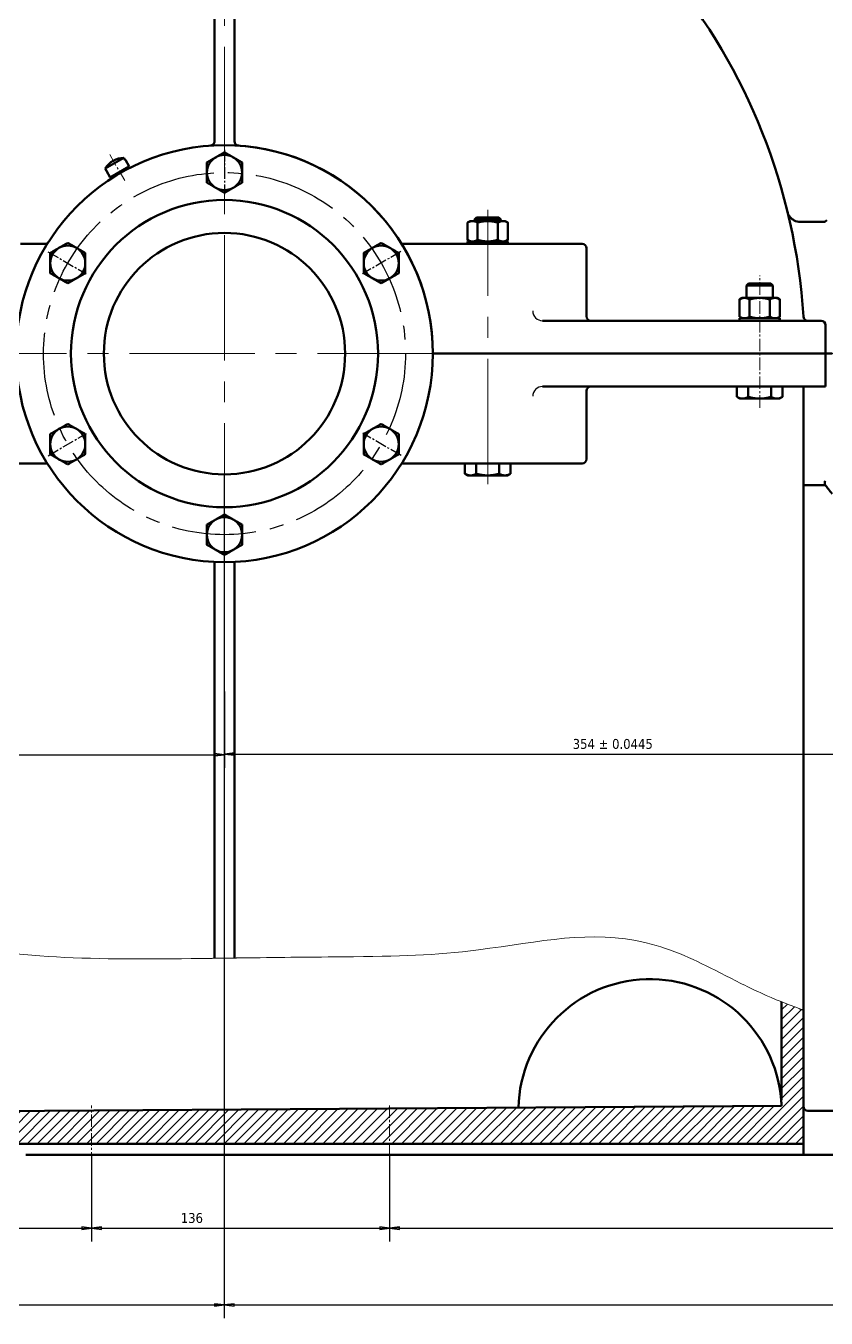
# Model space of a CAD drawing. Header units: millimetres. Extents: x 75 to 4670, y -59 to 2493.
# Drawn here: x 784 to 1149, y 1388 to 1977 of the extents above; entities that cross this region are included whole.
import ezdxf

# ---------------------------------------------------------------- set-up
doc = ezdxf.new("R2010")
doc.units = ezdxf.units.MM
doc.header["$LTSCALE"] = 3
doc.linetypes.add('CENTER2', pattern=[28.575, 19.05, -3.175, 3.175, -3.175])
doc.linetypes.add('CENTERX2', pattern=[101.6, 63.5, -12.7, 12.7, -12.7])
for name, color, linetype, lineweight in [('副本(1) 中心标记（ISO）', 1, 'CENTER2', 13), ('副本(1) 中心线 (ISO)', 1, 'CENTERX2', 13), ('副本(1) 可见窄的 (ISO)', 7, 'Continuous', 15), ('可见 (ISO)', 7, 'Continuous', 50), ('草图几何图元 (ISO)', 7, 'Continuous', 25)]:
    doc.layers.add(name, color=color, linetype=linetype, lineweight=lineweight)
doc.styles.add('注释文本 (ISO)', font='tahoma.ttf')
doc.dimstyles.new('默认 (GB)', dxfattribs={"dimscale": 3, "dimtxt": 1.5, "dimasz": 1.5, "dimexe": 2, "dimexo": 0, "dimgap": 0.75, "dimtad": 1, "dimrnd": 1e-08, "dimdsep": 46, "dimtxsty": '注释文本 (ISO)', "dimblk": 'Filled-2', "dimcen": 0.09, "dimdle": 10, "dimclrd": 256, "dimclre": 256, "dimclrt": 256, "dimaunit": 1, "dimadec": 3, "dimazin": 2, "dimtfac": 1, "dimtmove": 0, "dimatfit": 3, "dimldrblk": 'Filled-2', "dimfxl": 1, "dimtolj": 1, "dimtzin": 0, "dimlwd": -1, "dimlwe": -1, "dimarcsym": 0})

# ---------------------------------------------------------------- blocks, each defined once
blk = doc.blocks.new('Filled-2')
at = {"color": 0}
for p, q in [((0, 0), (-1, 0.125)), ((-1, 0.125), (-1, -0.125)), ((-1, 0), (0, 0)), ((-1, -0.125), (0, 0))]:
    blk.add_line(p, q, dxfattribs=at)
at = {"color": 0, "flags": 128}
blk.add_lwpolyline([(-1, -0.125), (0, 0), (-1, 0.125), (-1, -0.125)], dxfattribs=at)
at = {"color": 0}
blk.add_solid([(-1, -0.125), (0, 0), (-1, 0.125), (-1, -0.125)], dxfattribs=at)
blk = doc.blocks.new('*D70')
at = {"transparency": 16777216}
for p, q in [((598.87, 1673.47), (598.87, 1638.72)), ((874.87, 1673.47), (874.87, 1638.72)), ((603.37, 1644.72), (870.37, 1644.72))]:
    blk.add_line(p, q, dxfattribs=at)
at = {"layer": 'Defpoints', "color": 0, "transparency": 16777216}
for p in [(598.87, 1673.47), (874.87, 1673.47), (874.87, 1644.72)]:
    blk.add_point(p, dxfattribs=at)
at = {"transparency": 16777216, "xscale": 4.5, "yscale": 4.5, "zscale": 4.5, "rotation": 180}
blk.add_blockref('Filled-2', (598.87, 1644.72), dxfattribs=at)
at = {"transparency": 16777216, "xscale": 4.5, "yscale": 4.5, "zscale": 4.5}
blk.add_blockref('Filled-2', (874.87, 1644.72), dxfattribs=at)
at = {"transparency": 16777216, "insert": (736.87, 1649.31), "char_height": 4.5, "attachment_point": 5, "style": '注释文本 (ISO)'}
blk.add_mtext('\\A1;276 %%P 0.0405', dxfattribs=at)
blk = doc.blocks.new('*D71')
at = {"transparency": 16777216}
for p, q in [((874.87, 1671.52), (874.87, 1639)), ((1228.87, 1658.55), (1228.87, 1639)), ((879.37, 1645), (1224.37, 1645))]:
    blk.add_line(p, q, dxfattribs=at)
at = {"layer": 'Defpoints', "color": 0, "transparency": 16777216}
for p in [(874.87, 1671.52), (1228.87, 1658.55), (1228.87, 1645)]:
    blk.add_point(p, dxfattribs=at)
at = {"transparency": 16777216, "xscale": 4.5, "yscale": 4.5, "zscale": 4.5, "rotation": 180}
blk.add_blockref('Filled-2', (874.87, 1645), dxfattribs=at)
at = {"transparency": 16777216, "xscale": 4.5, "yscale": 4.5, "zscale": 4.5}
blk.add_blockref('Filled-2', (1228.87, 1645), dxfattribs=at)
at = {"transparency": 16777216, "insert": (1051.87, 1649.59), "char_height": 4.5, "attachment_point": 5, "style": '注释文本 (ISO)'}
blk.add_mtext('\\A1;354 %%P 0.0445', dxfattribs=at)
blk = doc.blocks.new('*D72')
at = {"transparency": 16777216}
for p, q in [((469.38, 1772.45), (469.38, 1388)), ((874.75, 1772.45), (874.75, 1388)), ((473.88, 1394), (870.25, 1394))]:
    blk.add_line(p, q, dxfattribs=at)
at = {"layer": 'Defpoints', "color": 0, "transparency": 16777216}
for p in [(469.38, 1772.45), (874.75, 1772.45), (874.75, 1394)]:
    blk.add_point(p, dxfattribs=at)
at = {"transparency": 16777216, "xscale": 4.5, "yscale": 4.5, "zscale": 4.5, "rotation": 180}
blk.add_blockref('Filled-2', (469.38, 1394), dxfattribs=at)
at = {"transparency": 16777216, "xscale": 4.5, "yscale": 4.5, "zscale": 4.5}
blk.add_blockref('Filled-2', (874.75, 1394), dxfattribs=at)
at = {"transparency": 16777216, "insert": (672.07, 1398.59), "char_height": 4.5, "attachment_point": 5, "style": '注释文本 (ISO)'}
blk.add_mtext('\\A1;405', dxfattribs=at)
blk = doc.blocks.new('*D73')
at = {"transparency": 16777216}
for p, q in [((1583.87, 1812.45), (1583.87, 1388)), ((874.75, 1412), (874.75, 1388)), ((879.25, 1394), (1579.37, 1394))]:
    blk.add_line(p, q, dxfattribs=at)
at = {"layer": 'Defpoints', "color": 0, "transparency": 16777216}
for p in [(1583.87, 1812.45), (874.75, 1412), (1583.87, 1394)]:
    blk.add_point(p, dxfattribs=at)
at = {"transparency": 16777216, "xscale": 4.5, "yscale": 4.5, "zscale": 4.5, "rotation": 180}
blk.add_blockref('Filled-2', (874.75, 1394), dxfattribs=at)
at = {"transparency": 16777216, "xscale": 4.5, "yscale": 4.5, "zscale": 4.5}
blk.add_blockref('Filled-2', (1583.87, 1394), dxfattribs=at)
at = {"transparency": 16777216, "insert": (1229.31, 1398.59), "char_height": 4.5, "attachment_point": 5, "style": '注释文本 (ISO)'}
blk.add_mtext('\\A1;709', dxfattribs=at)
blk = doc.blocks.new('*D75')
at = {"transparency": 16777216}
for p, q in [((570.19, 1462.45), (570.19, 1423)), ((814.3, 1462.45), (814.3, 1423)), ((574.69, 1429), (809.8, 1429))]:
    blk.add_line(p, q, dxfattribs=at)
at = {"layer": 'Defpoints', "color": 0, "transparency": 16777216}
for p in [(570.19, 1462.45), (814.3, 1462.45), (814.3, 1429)]:
    blk.add_point(p, dxfattribs=at)
at = {"transparency": 16777216, "xscale": 4.5, "yscale": 4.5, "zscale": 4.5, "rotation": 180}
blk.add_blockref('Filled-2', (570.19, 1429), dxfattribs=at)
at = {"transparency": 16777216, "xscale": 4.5, "yscale": 4.5, "zscale": 4.5}
blk.add_blockref('Filled-2', (814.3, 1429), dxfattribs=at)
at = {"transparency": 16777216, "insert": (692.25, 1433.55), "char_height": 4.5, "attachment_point": 5, "style": '注释文本 (ISO)'}
blk.add_mtext('\\A1;244', dxfattribs=at)
blk = doc.blocks.new('*D76')
at = {"transparency": 16777216}
for p, q in [((814.3, 1462.45), (814.3, 1423)), ((950.13, 1462.45), (950.13, 1423)), ((818.8, 1429), (945.63, 1429))]:
    blk.add_line(p, q, dxfattribs=at)
at = {"layer": 'Defpoints', "color": 0, "transparency": 16777216}
for p in [(814.3, 1462.45), (950.13, 1462.45), (950.13, 1429)]:
    blk.add_point(p, dxfattribs=at)
at = {"transparency": 16777216, "xscale": 4.5, "yscale": 4.5, "zscale": 4.5, "rotation": 180}
blk.add_blockref('Filled-2', (814.3, 1429), dxfattribs=at)
at = {"transparency": 16777216, "xscale": 4.5, "yscale": 4.5, "zscale": 4.5}
blk.add_blockref('Filled-2', (950.13, 1429), dxfattribs=at)
at = {"transparency": 16777216, "insert": (860, 1433.59), "char_height": 4.5, "attachment_point": 5, "style": '注释文本 (ISO)'}
blk.add_mtext('\\A1;136', dxfattribs=at)
blk = doc.blocks.new('*D77')
at = {"transparency": 16777216}
for p, q in [((950.13, 1462.45), (950.13, 1423)), ((1475.13, 1462.45), (1475.13, 1423)), ((954.63, 1429), (1470.63, 1429))]:
    blk.add_line(p, q, dxfattribs=at)
at = {"layer": 'Defpoints', "color": 0, "transparency": 16777216}
for p in [(950.13, 1462.45), (1475.13, 1462.45), (1475.13, 1429)]:
    blk.add_point(p, dxfattribs=at)
at = {"transparency": 16777216, "xscale": 4.5, "yscale": 4.5, "zscale": 4.5, "rotation": 180}
blk.add_blockref('Filled-2', (950.13, 1429), dxfattribs=at)
at = {"transparency": 16777216, "xscale": 4.5, "yscale": 4.5, "zscale": 4.5}
blk.add_blockref('Filled-2', (1475.13, 1429), dxfattribs=at)
at = {"transparency": 16777216, "insert": (1212.63, 1433.59), "char_height": 4.5, "attachment_point": 5, "style": '注释文本 (ISO)'}
blk.add_mtext('\\A1;525', dxfattribs=at)

msp = doc.modelspace()

# ---------------------------------------------------------------- hatches: boundary and pattern name
at = {"transparency": 33554687}
h = msp.add_hatch(dxfattribs=at)
h.set_pattern_fill('ANSI31', color=256)
edge = h.paths.add_edge_path()
edge.add_spline(control_points=[(545.191, 1695.53), (542.507, 1696.173), (539.838, 1696.793), (537.191, 1697.389)], knot_values=[0.0512159, 0.0512159, 0.0512159, 0.0512159, 0.8641308, 0.8641308, 0.8641308, 0.8641308], degree=3, periodic=0)
edge.add_spline(control_points=[(537.191, 1697.389), (537.18, 1697.392), (537.168, 1697.394), (537.128, 1697.403), (537.099, 1697.41), (537.02, 1697.428), (536.971, 1697.439), (536.748, 1697.489), (536.579, 1697.527), (536.213, 1697.609), (536.024, 1697.651), (535.668, 1697.731), (535.511, 1697.765), (535.282, 1697.816), (535.214, 1697.831), (535.193, 1697.836), (535.191, 1697.836), (535.191, 1697.836)], knot_values=[0.43353, 0.43353, 0.43353, 0.43353, 0.4369871, 0.4369871, 0.4459332, 0.4459332, 0.4612193, 0.4612193, 0.5149058, 0.5149058, 0.5826034, 0.5826034, 0.6603725, 0.6603725, 0.738352, 0.738352, 0.7523618, 0.7523618, 0.7523618, 0.7523618], degree=3, periodic=0)
edge.add_line((535.191, 1697.836), (535.191, 1645.176))
edge.add_line((535.191, 1645.176), (533.345, 1643.883))
edge.add_line((533.345, 1643.883), (534.492, 1642.245))
edge.add_line((534.492, 1642.245), (533.673, 1641.671))
edge.add_line((533.673, 1641.671), (532.854, 1641.098))
edge.add_line((532.854, 1641.098), (543.178, 1626.353))
edge.add_line((543.178, 1626.353), (545.191, 1623.409))
edge.add_line((545.191, 1623.409), (545.191, 1695.53))
h.paths.add_polyline_path([(530.072, 1617.176), (523.933, 1625.943), (518.455, 1626.35), (535.191, 1602.449), (535.191, 1561.325), (535.956, 1561.234), (539.307, 1560.834, -0.9422532), (541.549, 1560.7, -1.0612859), (539.307, 1560.834), (535.956, 1561.234), (535.191, 1561.325), (535.191, 1504.773), (531.191, 1504.773), (531.191, 1499.773), (533.191, 1499.773), (533.191, 1492.691), (534.691, 1492.691), (534.691, 1493.773), (545.191, 1493.773), (545.191, 1595.062)])
h.paths.add_polyline_path([(519.747, 1631.92), (518.928, 1631.347), (518.109, 1630.773), (516.962, 1632.411), (515.116, 1631.119), (518.455, 1626.35), (523.933, 1625.943)])
h.paths.add_polyline_path([(570.191, 1480.941), (546.691, 1480.783), (546.691, 1479.289), (546.691, 1479.273), (545.191, 1477.773), (534.691, 1477.773), (534.691, 1478.856), (533.191, 1478.856), (533.191, 1475.866, -0.3604256), (534.107, 1474.761, -0.3604256), (533.191, 1473.656), (533.191, 1471.773), (531.191, 1471.773), (531.191, 1467.449), (570.191, 1467.449)])
h.paths.add_polyline_path([(814.302, 1482.583), (570.191, 1480.941), (570.191, 1467.449), (814.302, 1467.449)])
h.paths.add_polyline_path([(950.126, 1483.496), (814.302, 1482.583), (814.302, 1467.449), (950.126, 1467.449)])
edge = h.paths.add_edge_path()
edge.add_spline(control_points=[(1138.863, 1528.253), (1138.863, 1528.253), (1138.837, 1528.263), (1138.722, 1528.307), (1138.619, 1528.346), (1138.351, 1528.448), (1138.19, 1528.51), (1137.811, 1528.655), (1137.592, 1528.738), (1137.27, 1528.86), (1137.176, 1528.896), (1137.019, 1528.956), (1136.955, 1528.98), (1136.882, 1529.008), (1136.873, 1529.011), (1136.863, 1529.015)], knot_values=[1.5276951, 1.5276951, 1.5276951, 1.5276951, 1.5835165, 1.5835165, 1.6544311, 1.6544311, 1.7240969, 1.7240969, 1.7996966, 1.7996966, 1.8300874, 1.8300874, 1.8504283, 1.8504283, 1.8535014, 1.8535014, 1.8535014, 1.8535014], degree=3, periodic=0)
edge.add_spline(control_points=[(1136.863, 1529.015), (1134.246, 1530.01), (1131.632, 1531.003), (1128.863, 1532.111)], knot_values=[34.1361061, 34.1361061, 34.1361061, 34.1361061, 35.5753217, 35.5753217, 35.5753217, 35.5753217], degree=3, periodic=0)
edge.add_line((1128.863, 1532.111), (1128.863, 1487.449))
edge.add_line((1128.863, 1487.449), (1128.654, 1487.449))
edge.add_arc((1068.863, 1482.449), 60, 2.148571, 4.780192, ccw=False)
edge.add_line((1128.821, 1484.698), (950.126, 1483.496))
edge.add_line((950.126, 1483.496), (950.126, 1467.449))
edge.add_line((950.126, 1467.449), (1138.863, 1467.449))
edge.add_line((1138.863, 1467.449), (1138.863, 1528.253))

# ---------------------------------------------------------------- linework, layer by layer
for centre, start, end in [((1019.868, 1846.897), 180, 270), ((1019.868, 1808), 90, 180)]:
    msp.add_arc(centre, 4.449, start, end)
at = {"layer": '副本(1) 中心标记（ISO）', "linetype": 'CENTER2'}
for p, q in [((874.868, 2138.651), (874.868, 1671.525)), ((974.368, 1827.449), (775.368, 1827.449)), ((1351.213, 1827.449), (1114.848, 1827.449))]:
    msp.add_line(p, q, dxfattribs=at)
at = {"layer": '副本(1) 中心线 (ISO)', "linetype": 'CENTER2', "ltscale": 0.1}
for p, q in [((822.533, 1918.097), (829.369, 1906.257)), ((1118.864, 1802.791), (1118.864, 1863.028)), ((814.302, 1457.949), (814.302, 1484.949)), ((950.126, 1484.949), (950.126, 1457.949))]:
    msp.add_line(p, q, dxfattribs=at)
at = {"layer": '副本(1) 中心线 (ISO)', "linetype": 'CENTER2'}
msp.add_line((994.869, 1768), (994.869, 1893.028), dxfattribs=at)
at = {"layer": '副本(1) 可见窄的 (ISO)'}
for points, knots in [([(605.368, 1676.502), (630.595, 1665.836), (647.07, 1654.095), (672.397, 1628.364), (680.411, 1615.009), (696.395, 1591.666), (704.158, 1581.641), (723.932, 1567.976), (733.815, 1563.326), (778.812, 1551.131), (821.653, 1551.281), (868.368, 1551.923)], [0.0543613, 0.0543613, 0.0543613, 0.0543613, 8.3012574, 8.3012574, 16.7169376, 16.7169376, 24.2175408, 24.2175408, 29.3502542, 29.3502542, 41.8814805, 41.8814805, 41.8814805, 41.8814805]), ([(881.368, 1552.108), (900.265, 1552.375), (909.879, 1552.441), (954.948, 1552.854), (970.502, 1553.264), (1018.707, 1559.375), (1041.647, 1565.143), (1079.36, 1556.085), (1089.794, 1550.969), (1106.649, 1542.351), (1112.588, 1539.243), (1126.085, 1533.106), (1131.468, 1531.067), (1136.863, 1529.015)], [0.0502223, 0.0502223, 0.0502223, 0.0502223, 5.7691068, 5.7691068, 13.571399, 13.571399, 24.4136809, 24.4136809, 29.6452189, 29.6452189, 32.6082069, 32.6082069, 35.5753217, 35.5753217, 35.5753217, 35.5753217]), ([(868.368, 1551.923), (868.371, 1551.923), (868.373, 1551.924), (868.401, 1551.924), (868.427, 1551.924), (868.491, 1551.925), (868.529, 1551.926), (868.67, 1551.928), (868.772, 1551.929), (869.015, 1551.932), (869.154, 1551.934), (869.468, 1551.939), (869.634, 1551.941), (869.94, 1551.945), (870.073, 1551.947), (870.277, 1551.95), (870.342, 1551.951), (870.366, 1551.951), (870.368, 1551.951), (870.368, 1551.951)], [0.38753493, 0.38753493, 0.38753493, 0.38753493, 0.38817964, 0.38817964, 0.39595591, 0.39595591, 0.40749496, 0.40749496, 0.43845615, 0.43845615, 0.4829104, 0.4829104, 0.54439659, 0.54439659, 0.6124527, 0.6124527, 0.68584799, 0.68584799, 0.70228594, 0.70228594, 0.70228594, 0.70228594]), ([(870.368, 1551.951), (870.368, 1551.951), (870.37, 1551.951), (870.394, 1551.952), (870.465, 1551.953), (870.701, 1551.956), (870.86, 1551.958), (871.218, 1551.963), (871.406, 1551.966), (871.767, 1551.971), (871.933, 1551.973), (872.151, 1551.976), (872.2, 1551.977), (872.278, 1551.978), (872.307, 1551.978), (872.341, 1551.979), (872.348, 1551.979), (872.359, 1551.979), (872.364, 1551.979), (872.368, 1551.979)], [0.42398864, 0.42398864, 0.42398864, 0.42398864, 0.43885854, 0.43885854, 0.51815695, 0.51815695, 0.59516824, 0.59516824, 0.66088136, 0.66088136, 0.71223769, 0.71223769, 0.72694799, 0.72694799, 0.7355878, 0.7355878, 0.73743671, 0.73743671, 0.73889607, 0.73889607, 0.73889607, 0.73889607]), ([(877.368, 1552.051), (877.371, 1552.051), (877.373, 1552.051), (877.402, 1552.051), (877.429, 1552.051), (877.496, 1552.052), (877.535, 1552.053), (877.682, 1552.055), (877.788, 1552.057), (878.041, 1552.06), (878.185, 1552.062), (878.503, 1552.067), (878.669, 1552.069), (878.97, 1552.073), (879.098, 1552.075), (879.293, 1552.078), (879.352, 1552.079), (879.367, 1552.079), (879.368, 1552.079), (879.368, 1552.079)], [0.52215606, 0.52215606, 0.52215606, 0.52215606, 0.52288957, 0.52288957, 0.53090354, 0.53090354, 0.54284111, 0.54284111, 0.57510188, 0.57510188, 0.62157809, 0.62157809, 0.68362128, 0.68362128, 0.75208421, 0.75208421, 0.82584792, 0.82584792, 0.83691164, 0.83691164, 0.83691164, 0.83691164]), ([(879.368, 1552.079), (879.368, 1552.079), (879.405, 1552.08), (879.563, 1552.082), (879.696, 1552.084), (880.022, 1552.088), (880.205, 1552.091), (880.612, 1552.097), (880.833, 1552.1), (881.113, 1552.104), (881.164, 1552.105), (881.248, 1552.106), (881.281, 1552.106), (881.327, 1552.107), (881.341, 1552.107), (881.359, 1552.107), (881.364, 1552.107), (881.368, 1552.108)], [0.55717764, 0.55717764, 0.55717764, 0.55717764, 0.62386993, 0.62386993, 0.70217589, 0.70217589, 0.77192399, 0.77192399, 0.8413849, 0.8413849, 0.85687368, 0.85687368, 0.86670668, 0.86670668, 0.87080879, 0.87080879, 0.87218754, 0.87218754, 0.87218754, 0.87218754]), ([(1136.863, 1529.015), (1136.873, 1529.011), (1136.882, 1529.008), (1136.955, 1528.98), (1137.019, 1528.956), (1137.176, 1528.896), (1137.27, 1528.86), (1137.592, 1528.738), (1137.811, 1528.655), (1138.19, 1528.51), (1138.351, 1528.448), (1138.619, 1528.346), (1138.722, 1528.307), (1138.837, 1528.263), (1138.863, 1528.253), (1138.863, 1528.253)], [1.52769506, 1.52769506, 1.52769506, 1.52769506, 1.53076813, 1.53076813, 1.55110904, 1.55110904, 1.58149979, 1.58149979, 1.65709953, 1.65709953, 1.72676535, 1.72676535, 1.79767989, 1.79767989, 1.85350138, 1.85350138, 1.85350138, 1.85350138])]:
    msp.add_open_spline(points, degree=3, knots=knots, dxfattribs=at)
msp.add_open_spline([(872.368, 1551.979), (874.025, 1552.003), (875.672, 1552.026), (877.368, 1552.051)], degree=3, dxfattribs=at)
at = {"layer": '可见 (ISO)'}
for p, q in [((870.369, 2080.542), (870.369, 1924.23)), ((879.369, 1924.23), (879.369, 2073.793)), ((820.519, 1911.738), (829.046, 1916.661)), ((829.632, 1915.647), (829.046, 1916.661)), ((829.632, 1915.647), (829.681, 1915.675)), ((829.681, 1915.675), (831.431, 1912.644)), ((820.519, 1911.738), (821.105, 1910.723)), ((821.056, 1910.695), (821.105, 1910.723)), ((821.056, 1910.695), (822.806, 1907.664)), ((822.806, 1907.664), (831.431, 1912.644)), ((824.709, 1908.127), (824.634, 1908.258)), ((830.079, 1911.227), (830.003, 1911.358)), ((986.869, 1887.849), (985.631, 1887.134)), ((985.631, 1887.134), (985.631, 1879.263)), ((987.941, 1887.849), (986.869, 1887.849)), ((994.869, 1887.849), (987.941, 1887.849)), ((989.789, 1889.449), (988.869, 1888.528)), ((1000.869, 1888.528), (988.869, 1888.528)), ((988.869, 1887.849), (988.869, 1888.528)), ((989.789, 1889.449), (999.949, 1889.449)), ((990.25, 1887.134), (990.25, 1879.263)), ((1001.797, 1887.849), (994.869, 1887.849)), ((999.488, 1887.134), (999.488, 1879.263)), ((999.949, 1889.449), (1000.869, 1888.528)), ((1000.869, 1887.849), (1000.869, 1888.528)), ((1002.869, 1887.849), (1001.797, 1887.849)), ((1002.869, 1887.849), (1004.107, 1887.134)), ((1004.107, 1887.134), (1004.107, 1879.263)), ((1148.086, 1887.441), (1137.375, 1887.441)), ((986.869, 1878.549), (985.631, 1879.263)), ((985.669, 1878.549), (1003.924, 1878.549)), ((985.669, 1877.449), (985.669, 1878.549)), ((1002.869, 1878.549), (1004.107, 1879.263)), ((1003.924, 1878.549), (1004.061, 1878.549)), ((1004.061, 1878.549), (1004.069, 1878.549)), ((1004.069, 1877.449), (1004.069, 1878.549)), ((792.985, 1877.449), (781.875, 1877.449)), ((956.85, 1877.449), (956.753, 1877.449)), ((1019.869, 1877.449), (956.85, 1877.449)), ((1019.869, 1877.449), (1037.869, 1877.449)), ((1039.869, 1844.449), (1039.869, 1875.449)), ((1113.784, 1859.449), (1112.864, 1858.528)), ((1124.864, 1858.528), (1112.864, 1858.528)), ((1112.864, 1852.849), (1112.864, 1858.528)), ((1113.784, 1859.449), (1123.943, 1859.449)), ((1123.943, 1859.449), (1124.864, 1858.528)), ((1124.864, 1852.849), (1124.864, 1858.528)), ((1110.864, 1852.849), (1109.626, 1852.134)), ((1109.626, 1852.134), (1109.626, 1844.263)), ((1111.935, 1852.849), (1110.864, 1852.849)), ((1118.864, 1852.849), (1111.935, 1852.849)), ((1114.245, 1852.134), (1114.245, 1844.263)), ((1125.792, 1852.849), (1118.864, 1852.849)), ((1123.482, 1852.134), (1123.482, 1844.263)), ((1126.864, 1852.849), (1125.792, 1852.849)), ((1126.864, 1852.849), (1128.101, 1852.134)), ((1128.101, 1852.134), (1128.101, 1844.263)), ((1110.864, 1843.549), (1109.626, 1844.263)), ((1109.664, 1843.549), (1127.919, 1843.549)), ((1109.664, 1842.449), (1109.664, 1843.549)), ((1126.864, 1843.549), (1128.101, 1844.263)), ((1127.919, 1843.549), (1128.056, 1843.549)), ((1128.056, 1843.549), (1128.064, 1843.549)), ((1128.064, 1842.449), (1128.064, 1843.549)), ((1136.863, 1842.449), (1019.868, 1842.449)), ((1136.863, 1842.449), (1146.863, 1842.449)), ((1148.863, 1827.449), (1148.863, 1840.449)), ((969.869, 1827.449), (969.868, 1827.449)), ((1136.863, 1827.449), (969.869, 1827.449)), ((1136.863, 1827.449), (969.869, 1827.449)), ((1136.863, 1827.449), (1148.863, 1827.449)), ((1148.863, 1827.449), (1136.863, 1827.449)), ((1148.863, 1812.449), (1148.863, 1827.449)), ((1151.868, 1827.449), (1148.863, 1827.449)), ((1148.863, 1827.449), (1151.868, 1827.449)), ((1019.868, 1812.449), (1136.863, 1812.449)), ((1039.868, 1779.449), (1039.868, 1810.448)), ((1108.471, 1812.449), (1108.471, 1807.752)), ((1109.864, 1806.948), (1108.471, 1807.752)), ((1113.668, 1812.449), (1113.668, 1807.752)), ((1124.06, 1812.449), (1124.06, 1807.752)), ((1127.864, 1806.948), (1129.256, 1807.752)), ((1129.256, 1812.449), (1129.256, 1807.752)), ((1148.863, 1812.449), (1136.863, 1812.449)), ((1138.863, 1528.253), (1138.863, 1812.449)), ((1109.864, 1806.948), (1111.069, 1806.948)), ((1111.069, 1806.948), (1118.864, 1806.948)), ((1118.864, 1806.948), (1126.658, 1806.948)), ((1126.658, 1806.948), (1127.864, 1806.948)), ((773.516, 1777.449), (794.091, 1777.449)), ((955.646, 1777.449), (1019.868, 1777.449)), ((984.477, 1777.449), (984.477, 1772.752)), ((985.869, 1771.948), (984.477, 1772.752)), ((989.673, 1777.449), (989.673, 1772.752)), ((1000.065, 1777.449), (1000.065, 1772.752)), ((1003.869, 1771.948), (1005.261, 1772.752)), ((1005.261, 1777.449), (1005.261, 1772.752)), ((1037.868, 1777.449), (1019.868, 1777.449)), ((985.869, 1771.948), (987.075, 1771.948)), ((987.075, 1771.948), (994.869, 1771.948)), ((994.869, 1771.948), (1002.663, 1771.948)), ((1002.663, 1771.948), (1003.869, 1771.948)), ((1138.863, 1767.456), (1148.863, 1767.456)), ((870.368, 1732.555), (870.368, 1551.951)), ((879.368, 1552.079), (879.368, 1732.555)), ((1128.863, 1487.449), (1128.863, 1532.112)), ((1138.863, 1528.253), (1138.863, 1467.449)), ((546.691, 1480.783), (1128.821, 1484.698)), ((1128.654, 1487.449), (1128.863, 1487.449)), ((1445.469, 1482.449), (1140.863, 1482.449)), ((1138.863, 1467.449), (531.191, 1467.449)), ((1138.863, 1462.449), (1138.863, 1467.449)), ((784.302, 1462.449), (1138.863, 1462.449)), ((1444.999, 1462.449), (1138.863, 1462.449))]:
    msp.add_line(p, q, dxfattribs=at)
msp.add_circle((874.868, 1827.449), 95, dxfattribs=at)
for centre, radius, start, end in [((866.25, 1827.449), 273.041, 3.54365, 75.189826), ((868.369, 1924.23), 2, 346.059832, 0), ((874.869, 1827.449), 95, 0, 90.000149), ((881.369, 1924.23), 2, 180, 266.157713), ((829.119, 1906.69), 9.972, 90.415242, 149.584758), ((874.869, 1909.949), 8, 120, 180), ((874.869, 1909.949), 8, 60, 120), ((874.869, 1909.949), 8, 0, 60), ((824.288, 1908.058), 0.4, 30, 120), ((830.35, 1911.558), 0.4, 120, 210), ((874.869, 1909.949), 8, 180, 240), ((874.869, 1909.949), 8, 300, 0), ((874.869, 1909.949), 8, 240, 300), ((1137.375, 1893.441), 6, 241.408895, 270), ((1147.869, 1889.441), 2, 270, 322.571261), ((792.985, 1879.449), 2, 270, 326.796037), ((956.753, 1879.449), 2, 212.417352, 270), ((803.422, 1868.699), 8, 120, 180), ((803.422, 1868.699), 8, 60, 120), ((803.422, 1868.699), 8, 0, 60), ((946.316, 1868.699), 8, 120, 180), ((946.316, 1868.699), 8, 60, 120), ((946.316, 1868.699), 8, 0, 60), ((1037.869, 1875.449), 2, 0, 90), ((803.422, 1868.699), 8, 180, 240), ((803.422, 1868.699), 8, 300, 0), ((946.316, 1868.699), 8, 180, 240), ((946.316, 1868.699), 8, 300, 0), ((803.422, 1868.699), 8, 240, 300), ((946.316, 1868.699), 8, 240, 300), ((1041.869, 1844.449), 2, 180, 270), ((1140.766, 1844.449), 2, 183.54365, 270), ((1146.863, 1840.449), 2, 0, 90), ((1041.869, 1810.449), 2, 90, 180), ((803.421, 1786.199), 8, 120, 180), ((803.421, 1786.199), 8, 60, 120), ((803.421, 1786.199), 8, 0, 60), ((946.315, 1786.199), 8, 120, 180), ((946.315, 1786.199), 8, 60, 120), ((946.315, 1786.199), 8, 0, 60), ((803.421, 1786.199), 8, 180, 240), ((803.421, 1786.199), 8, 300, 0), ((946.315, 1786.199), 8, 180, 240), ((946.315, 1786.199), 8, 300, 0), ((803.421, 1786.199), 8, 240, 300), ((946.315, 1786.199), 8, 240, 300), ((1037.868, 1779.449), 2, 270, 0), ((1228.868, 1827.449), 100, 216.673212, 219.646111), ((874.868, 1744.949), 8, 120, 180), ((874.868, 1744.949), 8, 60, 120), ((874.868, 1744.949), 8, 0, 60), ((874.868, 1744.949), 8, 180, 240), ((874.868, 1744.949), 8, 300, 0), ((874.868, 1744.949), 8, 240, 300), ((1068.863, 1482.449), 60, 4.780192, 178.621982), ((1068.863, 1482.449), 60, 2.148571, 4.780192), ((1140.863, 1484.449), 2, 180, 270)]:
    msp.add_arc(centre, radius, start, end, dxfattribs=at)
for centre, start_param, end_param in [((994.869, 1873.54), 1.7092644, 1.7486069), ((994.869, 1877.357), 1.5740397, 1.6129013), ((1118.864, 1838.54), 1.7092644, 1.7486069), ((1118.864, 1842.357), 1.5740397, 1.6129013)]:
    msp.add_ellipse(centre, major_axis=(0, -28.315), ratio=0.3249197, start_param=start_param, end_param=end_param, dxfattribs=at)
for points, knots in [([(870.31, 1923.749), (870.26, 1923.547), (870.181, 1923.364), (869.953, 1922.984), (869.789, 1922.805), (869.45, 1922.535), (869.274, 1922.436), (868.904, 1922.293), (868.707, 1922.25), (868.51, 1922.236)], [0, 0, 0, 0, 0.06500519, 0.06500519, 0.15313366, 0.15313366, 0.23400053, 0.23400053, 0.31847417, 0.31847417, 0.31847417, 0.31847417]), ([(1134.504, 1888.173), (1134.302, 1888.283), (1134.097, 1888.41), (1133.489, 1888.844), (1133.1, 1889.197), (1132.461, 1889.97), (1132.217, 1890.346), (1131.813, 1891.145), (1131.656, 1891.574), (1131.547, 1892.016), (1131.546, 1892.019), (1131.546, 1892.022)], [1.68774384, 1.68774384, 1.68774384, 1.68774384, 1.79209313, 1.79209313, 1.99815269, 1.99815269, 2.16977962, 2.16977962, 2.35031786, 2.35031786, 2.35168893, 2.35168893, 2.35168893, 2.35168893]), ([(1148.632, 1769.456), (1148.632, 1769.453), (1148.632, 1769.451), (1148.61, 1769.307), (1148.589, 1769.166), (1148.553, 1768.889), (1148.538, 1768.755), (1148.512, 1768.425), (1148.51, 1768.24), (1148.553, 1767.936), (1148.594, 1767.817), (1148.663, 1767.723)], [-1.12466285, -1.12466285, -1.12466285, -1.12466285, -1.12393826, -1.12393826, -1.07389267, -1.07389267, -1.02450458, -1.02450458, -0.94699757, -0.94699757, -0.87720591, -0.87720591, -0.87720591, -0.87720591])]:
    msp.add_open_spline(points, degree=3, knots=knots, dxfattribs=at)
for points in [[(866.869, 1914.567), (869.012, 1915.805), (870.869, 1916.877)], [(866.869, 1909.949), (866.869, 1912.092), (866.869, 1914.567)], [(870.869, 1916.877), (872.725, 1917.949), (874.869, 1919.186)], [(874.869, 1919.186), (877.012, 1917.949), (878.869, 1916.877)], [(878.869, 1916.877), (880.725, 1915.805), (882.869, 1914.567)], [(882.869, 1914.567), (882.869, 1912.092), (882.869, 1909.949)], [(866.869, 1905.33), (866.869, 1907.805), (866.869, 1909.949)], [(882.869, 1909.949), (882.869, 1907.805), (882.869, 1905.33)], [(870.869, 1903.02), (869.012, 1904.092), (866.869, 1905.33)], [(874.869, 1900.711), (872.725, 1901.949), (870.869, 1903.02)], [(878.869, 1903.02), (877.012, 1901.949), (874.869, 1900.711)], [(882.869, 1905.33), (880.725, 1904.092), (878.869, 1903.02)], [(987.941, 1887.849), (986.869, 1887.849), (985.631, 1887.134)], [(990.25, 1887.134), (989.013, 1887.849), (987.941, 1887.849)], [(994.869, 1887.849), (992.725, 1887.849), (990.25, 1887.134)], [(999.488, 1887.134), (997.013, 1887.849), (994.869, 1887.849)], [(1001.797, 1887.849), (1000.725, 1887.849), (999.488, 1887.134)], [(1004.107, 1887.134), (1002.869, 1887.849), (1001.797, 1887.849)], [(985.631, 1879.263), (986.869, 1878.549), (987.941, 1878.549)], [(987.941, 1878.549), (989.013, 1878.549), (990.25, 1879.263)], [(990.25, 1879.263), (992.725, 1878.549), (994.869, 1878.549)], [(994.869, 1878.549), (997.013, 1878.549), (999.488, 1879.263)], [(999.488, 1879.263), (1000.725, 1878.549), (1001.797, 1878.549)], [(1001.797, 1878.549), (1002.869, 1878.549), (1004.107, 1879.263)], [(795.422, 1873.317), (797.565, 1874.555), (799.422, 1875.627)], [(795.422, 1868.699), (795.422, 1870.842), (795.422, 1873.317)], [(799.422, 1875.627), (801.278, 1876.699), (803.422, 1877.936)], [(803.422, 1877.936), (805.565, 1876.699), (807.422, 1875.627)], [(807.422, 1875.627), (809.278, 1874.555), (811.422, 1873.317)], [(811.422, 1873.317), (811.422, 1870.842), (811.422, 1868.699)], [(938.316, 1873.317), (940.459, 1874.555), (942.316, 1875.627)], [(938.316, 1868.699), (938.316, 1870.842), (938.316, 1873.317)], [(942.316, 1875.627), (944.172, 1876.699), (946.316, 1877.936)], [(946.316, 1877.936), (948.459, 1876.699), (950.316, 1875.627)], [(950.316, 1875.627), (952.172, 1874.555), (954.316, 1873.317)], [(954.316, 1873.317), (954.316, 1870.842), (954.316, 1868.699)], [(795.422, 1864.08), (795.422, 1866.555), (795.422, 1868.699)], [(811.422, 1868.699), (811.422, 1866.555), (811.422, 1864.08)], [(938.316, 1864.08), (938.316, 1866.555), (938.316, 1868.699)], [(954.316, 1868.699), (954.316, 1866.555), (954.316, 1864.08)], [(799.422, 1861.77), (797.565, 1862.842), (795.422, 1864.08)], [(803.422, 1859.461), (801.278, 1860.699), (799.422, 1861.77)], [(807.422, 1861.77), (805.565, 1860.699), (803.422, 1859.461)], [(811.422, 1864.08), (809.278, 1862.842), (807.422, 1861.77)], [(942.316, 1861.77), (940.459, 1862.842), (938.316, 1864.08)], [(946.316, 1859.461), (944.172, 1860.699), (942.316, 1861.77)], [(950.316, 1861.77), (948.459, 1860.699), (946.316, 1859.461)], [(954.316, 1864.08), (952.172, 1862.842), (950.316, 1861.77)], [(1111.935, 1852.849), (1110.864, 1852.849), (1109.626, 1852.134)], [(1114.245, 1852.134), (1113.007, 1852.849), (1111.935, 1852.849)], [(1118.864, 1852.849), (1116.72, 1852.849), (1114.245, 1852.134)], [(1123.482, 1852.134), (1121.007, 1852.849), (1118.864, 1852.849)], [(1125.792, 1852.849), (1124.72, 1852.849), (1123.482, 1852.134)], [(1128.101, 1852.134), (1126.864, 1852.849), (1125.792, 1852.849)], [(1109.626, 1844.263), (1110.864, 1843.549), (1111.935, 1843.549)], [(1111.935, 1843.549), (1113.007, 1843.549), (1114.245, 1844.263)], [(1114.245, 1844.263), (1116.72, 1843.549), (1118.864, 1843.549)], [(1118.864, 1843.549), (1121.007, 1843.549), (1123.482, 1844.263)], [(1123.482, 1844.263), (1124.72, 1843.549), (1125.792, 1843.549)], [(1125.792, 1843.549), (1126.864, 1843.549), (1128.101, 1844.263)], [(1108.471, 1807.752), (1109.864, 1806.948), (1111.069, 1806.948)], [(1111.069, 1806.948), (1112.275, 1806.948), (1113.668, 1807.752)], [(1113.668, 1807.752), (1116.452, 1806.948), (1118.864, 1806.948)], [(1118.864, 1806.948), (1121.275, 1806.948), (1124.06, 1807.752)], [(1124.06, 1807.752), (1125.452, 1806.948), (1126.658, 1806.948)], [(1126.658, 1806.948), (1127.864, 1806.948), (1129.256, 1807.752)], [(795.421, 1790.817), (797.565, 1792.055), (799.421, 1793.127)], [(795.421, 1786.199), (795.421, 1788.342), (795.421, 1790.817)], [(799.421, 1793.127), (801.278, 1794.199), (803.421, 1795.436)], [(803.421, 1795.436), (805.565, 1794.199), (807.421, 1793.127)], [(807.421, 1793.127), (809.278, 1792.055), (811.421, 1790.817)], [(811.421, 1790.817), (811.421, 1788.342), (811.421, 1786.199)], [(938.315, 1790.817), (940.459, 1792.055), (942.315, 1793.127)], [(938.315, 1786.199), (938.315, 1788.342), (938.315, 1790.817)], [(942.315, 1793.127), (944.172, 1794.199), (946.315, 1795.436)], [(946.315, 1795.436), (948.459, 1794.199), (950.315, 1793.127)], [(950.315, 1793.127), (952.172, 1792.055), (954.315, 1790.817)], [(954.315, 1790.817), (954.315, 1788.342), (954.315, 1786.199)], [(795.421, 1781.58), (795.421, 1784.055), (795.421, 1786.199)], [(811.421, 1786.199), (811.421, 1784.055), (811.421, 1781.58)], [(938.315, 1781.58), (938.315, 1784.055), (938.315, 1786.199)], [(954.315, 1786.199), (954.315, 1784.055), (954.315, 1781.58)], [(799.421, 1779.27), (797.565, 1780.342), (795.421, 1781.58)], [(803.421, 1776.961), (801.278, 1778.199), (799.421, 1779.27)], [(807.421, 1779.27), (805.565, 1778.199), (803.421, 1776.961)], [(811.421, 1781.58), (809.278, 1780.342), (807.421, 1779.27)], [(942.315, 1779.27), (940.459, 1780.342), (938.315, 1781.58)], [(946.315, 1776.961), (944.172, 1778.199), (942.315, 1779.27)], [(950.315, 1779.27), (948.459, 1778.199), (946.315, 1776.961)], [(954.315, 1781.58), (952.172, 1780.342), (950.315, 1779.27)], [(984.477, 1772.752), (985.869, 1771.948), (987.075, 1771.948)], [(987.075, 1771.948), (988.28, 1771.948), (989.673, 1772.752)], [(989.673, 1772.752), (992.457, 1771.948), (994.869, 1771.948)], [(994.869, 1771.948), (997.28, 1771.948), (1000.065, 1772.752)], [(1000.065, 1772.752), (1001.457, 1771.948), (1002.663, 1771.948)], [(1002.663, 1771.948), (1003.869, 1771.948), (1005.261, 1772.752)], [(866.868, 1749.567), (869.012, 1750.805), (870.868, 1751.877)], [(866.868, 1744.949), (866.868, 1747.092), (866.868, 1749.567)], [(870.868, 1751.877), (872.725, 1752.949), (874.868, 1754.186)], [(874.868, 1754.186), (877.012, 1752.949), (878.868, 1751.877)], [(878.868, 1751.877), (880.725, 1750.805), (882.868, 1749.567)], [(882.868, 1749.567), (882.868, 1747.092), (882.868, 1744.949)], [(866.868, 1740.33), (866.868, 1742.805), (866.868, 1744.949)], [(882.868, 1744.949), (882.868, 1742.805), (882.868, 1740.33)], [(870.868, 1738.02), (869.012, 1739.092), (866.868, 1740.33)], [(874.868, 1735.711), (872.725, 1736.949), (870.868, 1738.02)], [(878.868, 1738.02), (877.012, 1736.949), (874.868, 1735.711)], [(882.868, 1740.33), (880.725, 1739.092), (878.868, 1738.02)]]:
    msp.add_rational_spline(points, [1, 1.0379548493, 1], degree=2, dxfattribs=at)
at = {"layer": '草图几何图元 (ISO)', "color": 1, "linetype": 'CENTER2', "ltscale": 0.09258, "true_color": 0xff0000}
for p, q in [((874.801, 1920.331), (874.801, 1900.15)), ((794.396, 1873.831), (811.873, 1863.741)), ((955.273, 1873.948), (937.796, 1863.858)), ((794.464, 1780.949), (811.941, 1791.039)), ((955.341, 1781.066), (937.864, 1791.156)), ((874.936, 1734.566), (874.936, 1754.747))]:
    msp.add_line(p, q, dxfattribs=at)
at = {"layer": '草图几何图元 (ISO)', "color": 1, "linetype": 'CENTER2', "ltscale": 0.671868, "true_color": 0xff0000}
msp.add_circle((874.868, 1827.449), 82.5, dxfattribs=at)
msp.add_circle((874.868, 1827.449), 82.5, dxfattribs=at)
msp.add_circle((874.868, 1827.449), 82.5, dxfattribs=at)
msp.add_circle((874.868, 1827.449), 82.5, dxfattribs=at)
msp.add_circle((874.868, 1827.449), 82.5, dxfattribs=at)
msp.add_circle((874.868, 1827.449), 82.5, dxfattribs=at)
at = {"layer": '草图几何图元 (ISO)', "lineweight": 50}
for radius in [70, 55]:
    msp.add_circle((874.868, 1827.448), radius, dxfattribs=at)

# ---------------------------------------------------------------- dimensions: what is measured, and where the dimension line sits
for base, p1, p2, text, picture, middle in [((1583.87, 1394), (874.752, 1412), (1583.87, 1812.449), '709', '*D73', (1229.311, 1394)), ((874.752, 1394), (469.384, 1772.449), (874.752, 1772.449), '405', '*D72', (672.068, 1394)), ((874.868, 1644.719), (598.868, 1673.471), (874.868, 1673.471), '<> %%P 0.0405', '*D70', (736.868, 1644.719)), ((950.126, 1429), (814.302, 1462.449), (950.126, 1462.449), '136', '*D76', (860, 1429))]:
    dim = msp.add_linear_dim(base=base, p1=p1, p2=p2, text=text, dimstyle='默认 (GB)')
    dim.commit()
    dim.dimension.update_dxf_attribs({"geometry": picture, "text_midpoint": middle, "dimtype": 160})
for base, p1, p2, text, picture, middle in [((1228.868, 1645), (874.868, 1671.525), (1228.868, 1658.554), '<> %%P 0.0445', '*D71', (1051.868, 1649.594)), ((814.302, 1429), (570.191, 1462.449), (814.302, 1462.449), '244', '*D75', (692.247, 1433.547))]:
    dim = msp.add_linear_dim(base=base, p1=p1, p2=p2, text=text, dimstyle='默认 (GB)')
    dim.commit()
    dim.dimension.update_dxf_attribs({"geometry": picture, "text_midpoint": middle})
dim = msp.add_linear_dim(base=(1475.126, 1429), p1=(950.126, 1462.449), p2=(1475.126, 1462.449), dimstyle='默认 (GB)')
dim.commit()
dim.dimension.update_dxf_attribs({"geometry": '*D77', "text_midpoint": (1212.626, 1429), "dimtype": 160})

doc.saveas('drawing.dxf')
